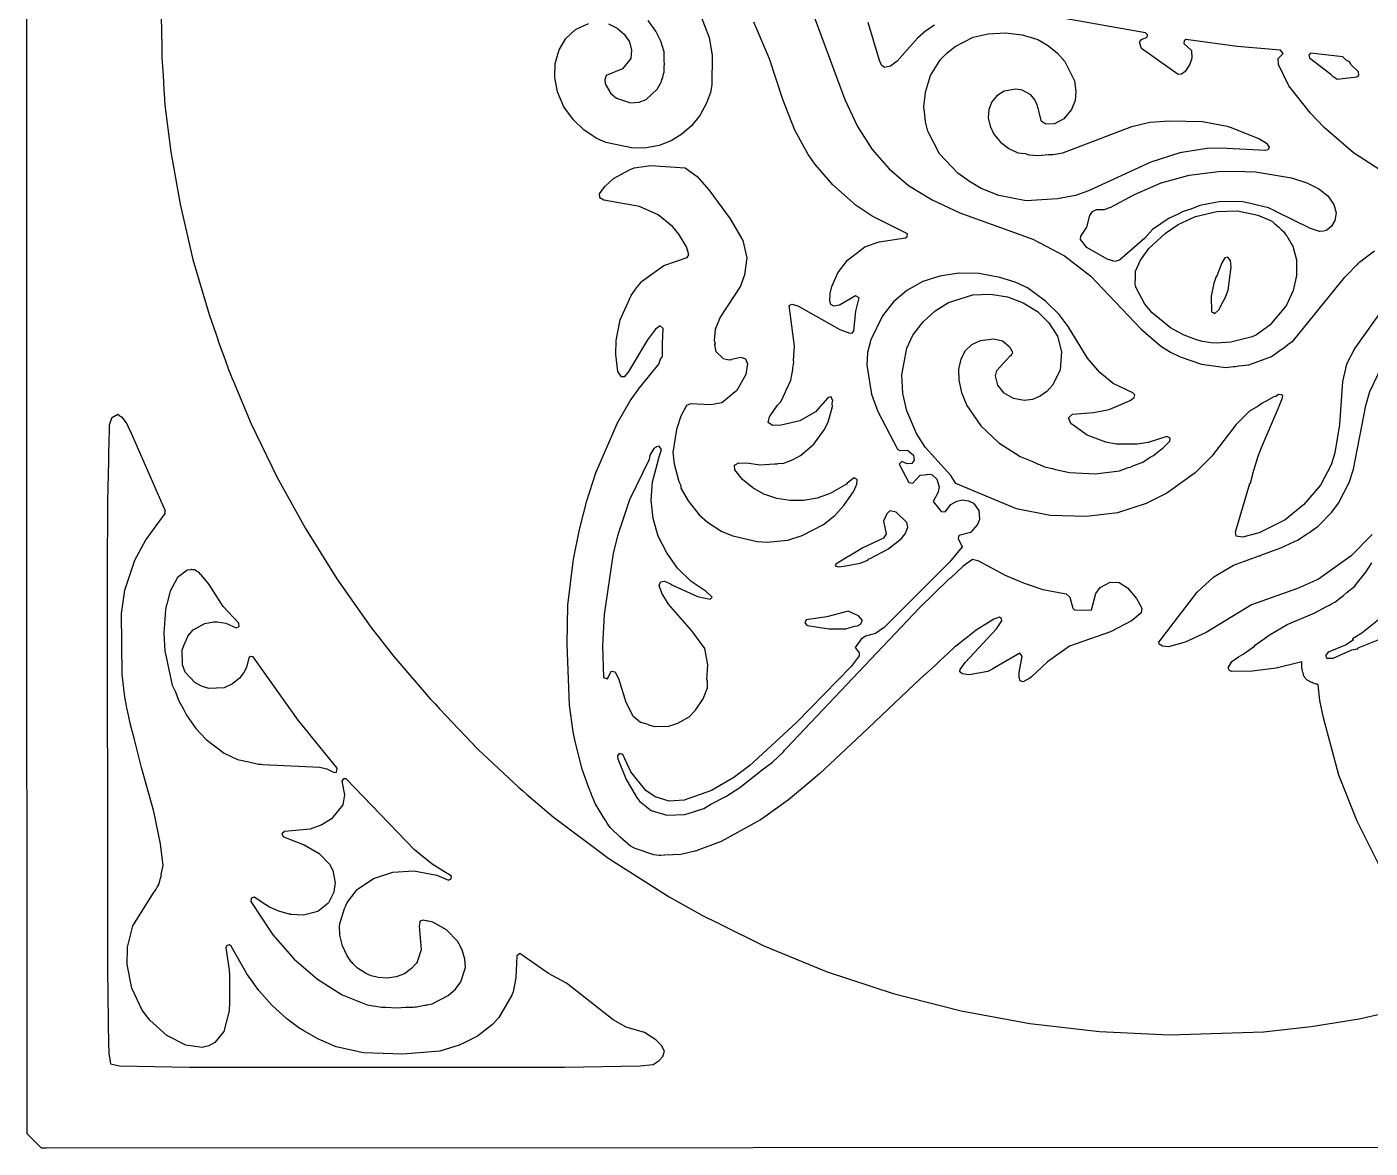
# Model space of a CAD drawing. Header units: millimetres. Extents: x 0 to 300, y 0 to 300.
# Drawn here: x 0 to 175.5, y 0 to 146.5 of the extents above; entities that cross this region are included whole.
import ezdxf

# ---------------------------------------------------------------- set-up
doc = ezdxf.new("R2010")
doc.units = ezdxf.units.MM
doc.layers.add('CUT', color=7, linetype='CONTINUOUS')

msp = doc.modelspace()

# ---------------------------------------------------------------- linework, layer by layer
at = {"layer": 'CUT'}
for points in [[(279.572, 0.1191), (2.5999, 0.0003), (1.9464, 0.0001), (0.0715, 1.875), (0.07, 7.8718), (0.0686, 13.8848), (0.0526, 79.912), (0.0454, 109.8495), (0.1191, 284.9896), (0.2976, 296.9865), (0.4558, 298.3313), (0.8782, 298.9577), (1.072, 299.1638), (1.5572, 299.5236), (27.2191, 299.6129), (245.5886, 299.6272)], [(17.5426, 149.7077), (17.6608, 143.9642), (17.6615, 143.697), (17.6697, 143.5311), (17.6915, 142.4694), (17.8359, 140.1483), (17.9283, 138.266), (17.9818, 137.8012), (18.077, 136.2703), (18.8516, 130.192), (20.0715, 123.3517), (21.738, 116.0934), (23.8428, 108.9194), (24.8098, 106.1778), (25.1516, 105.0809), (25.8857, 103.1274), (26.3775, 101.7331), (26.6808, 101.0114), (26.8165, 100.6502), (27.033, 100.1733), (29.351, 94.6576), (32.7114, 87.7297), (36.4296, 80.9489), (40.5211, 74.3967), (44.9923, 68.0767), (47.9625, 64.2453), (52.7199, 58.7153), (53.3673, 58.0366), (53.9318, 57.3855), (58.985, 52.0939), (64.2767, 47.158), (64.8396, 46.6893), (65.2917, 46.2621), (68.7993, 43.2892), (76.0643, 37.8406), (83.96, 32.8539), (88.3147, 30.4084), (90.1662, 29.4898), (90.2813, 29.4255), (90.6004, 29.2744), (96.288, 26.4526), (104.5863, 23.0443), (113.2094, 20.2184), (122.0655, 17.9523), (131.0493, 16.2919), (140.1462, 15.2208), (149.301, 14.8033), (161.5589, 15.2186), (167.8173, 15.904), (174.0479, 16.9128), (183.433, 19.0207)], [(88.0163, 148.051), (89.1798, 145.1267), (89.5477, 142.8186), (89.5171, 138.9504), (89.3555, 137.92), (88.8227, 136.5293), (87.9346, 134.904), (86.8396, 133.5652), (85.592, 132.4699), (84.2142, 131.6299), (82.6372, 131.0011), (80.9647, 130.7013), (79.2346, 130.6457), (75.6498, 131.4026), (74.4095, 131.973), (73.8704, 132.2901), (72.7791, 133.0635), (71.448, 134.3607), (70.1782, 136.0784), (69.3657, 137.9978), (69.0035, 139.8708), (69.0027, 139.8852), (69.002, 139.8999), (69.0017, 139.9055), (69.001, 139.918), (69.0582, 141.7202), (69.5683, 143.5029), (70.4517, 144.9872), (71.7087, 146.1563), (73.3981, 146.9516)], [(102.8668, 147.8035), (106.8885, 137.0239), (108.5422, 133.5063), (110.4438, 130.5018), (112.6563, 127.9647), (115.2227, 125.782), (118.285, 123.9104), (121.8958, 122.2252), (131.4592, 118.7503), (135.5948, 116.5758), (139.0187, 113.9323), (140.5564, 112.3359), (145.5986, 106.9926), (148.1386, 104.8316), (149.434, 104.0167), (150.6999, 103.3712), (153.4533, 102.4146), (156.5874, 101.9993), (157.6392, 102.1173), (157.9028, 102.1175), (158.3605, 102.1982), (159.6629, 102.3444), (162.5958, 103.4521), (163.5708, 104.1482), (164.4188, 104.6824), (164.7579, 104.9956), (165.5078, 105.5309), (172.181, 113.7822), (172.4499, 114.0645), (172.9233, 114.5449), (173.3436, 114.9715), (173.7284, 115.362), (173.7356, 115.3693), (173.7998, 115.4344), (173.8314, 115.4665), (173.9757, 115.613), (174.0334, 115.6715), (174.1454, 115.7852), (174.1577, 115.7976), (176.0757, 117.2402)], [(176.8983, 127.7557), (173.3209, 130.0513), (169.5165, 133.3739), (167.7212, 135.2281), (164.8757, 138.8193), (163.5227, 141.5905), (163.5065, 142.3704), (164.1209, 143.0089), (163.7954, 143.4572), (158.1312, 143.9554), (151.4382, 144.8491), (151.198, 144.675), (151.1605, 144.3458), (152.1469, 143.4335), (152.231, 142.3989), (151.9655, 141.611), (151.3438, 140.6552), (150.8572, 140.3268), (150.4212, 140.292), (145.6278, 143.6577), (145.3893, 144.5103), (145.6305, 144.8468), (146.3613, 145.1523), (146.3984, 145.4812), (146.1691, 145.7198), (135.3059, 147.6506)], [(177.4591, 110.1091), (173.5014, 104.5138), (172.421, 102.4194), (171.8906, 100.1702), (171.4998, 94.5499), (170.904, 90.855), (170.4059, 89.2711), (169.0068, 86.6215), (166.8136, 84.0585), (164.3905, 82.0843), (161.0156, 80.3931), (158.8074, 79.8385), (157.9911, 79.9809), (157.9358, 80.4851), (157.9437, 80.5462), (157.9437, 80.5464), (157.9446, 80.5533), (157.9567, 80.647), (159.8041, 86.8236), (159.857, 86.8677), (160.1845, 88.0589), (160.1941, 88.1277), (160.8807, 90.4233), (161.2903, 91.5606), (163.5496, 96.7247), (164.0559, 98.035), (164.0856, 98.303), (163.907, 98.4221), (163.5198, 98.4817), (163.1878, 98.202), (162.9303, 98.1609), (161.9376, 97.5805), (161.4121, 97.3417), (160.8854, 96.9654), (159.7632, 96.3094), (157.9585, 94.4999), (154.826, 90.4144), (152.6476, 88.236), (148.9593, 85.5644), (146.2599, 84.2286), (142.498, 82.9975), (138.4625, 82.5193), (133.7134, 82.6693), (129.3152, 83.5365), (121.3975, 86.8257), (120.7353, 87.875), (117.3916, 91.582), (116.2477, 93.3916), (114.9636, 96.3183), (114.4473, 98.5835), (114.3528, 101.033), (114.9678, 104.5262), (115.7814, 106.2093), (115.8913, 106.393), (117.1065, 107.961), (118.6776, 109.4086), (120.4102, 110.4987), (123.6178, 111.4968), (125.8914, 111.585), (128.1355, 111.2212), (130.1993, 110.4622), (132.0531, 109.3071), (133.5462, 107.844), (134.6427, 106.0788), (135.198, 104.0511), (135.033, 101.6994), (134.0434, 99.7203), (133.2757, 98.8825), (132.382, 98.239), (131.3837, 97.8334), (130.3159, 97.6782), (128.9327, 97.9281), (127.7084, 98.6498), (126.8828, 99.6687), (126.5631, 100.9127), (126.7238, 101.6213), (128.4876, 103.5441), (128.6572, 103.659), (128.6911, 103.7659), (128.8305, 103.9179), (128.77, 104.0152), (128.7751, 104.0313), (128.4452, 104.636), (128.3417, 104.7036), (128.3258, 104.7291), (127.4861, 105.4488), (126.36, 105.7168), (124.5482, 105.4924), (123.418, 104.9586), (122.6145, 104.1712), (122.0248, 103.093), (121.7437, 101.7962), (121.7718, 100.3231), (122.1204, 98.7237), (122.8199, 97.0349), (124.6695, 94.3619), (127.0217, 92.1571), (129.7908, 90.3772), (131.2905, 89.7406), (132.1251, 89.367), (132.2928, 89.3152), (132.975, 89.0256), (133.9937, 88.7896), (134.4214, 88.6575), (135.0186, 88.5522), (136.2419, 88.2688), (139.6044, 88.0951), (142.7719, 88.5045), (143.9035, 88.9266), (144.1953, 88.9966), (144.4839, 89.1432), (145.7978, 89.6333), (146.751, 90.2947), (147.1918, 90.5186), (147.9225, 91.1075), (148.4209, 91.4534), (149.325, 92.3514), (149.3714, 92.7485), (148.9298, 92.9685), (146.5284, 92.2093), (145.0917, 91.9884), (142.3293, 91.9936), (140.9628, 92.2397), (138.5214, 93.1626), (136.4148, 94.6778), (136.0975, 95.4313), (136.6445, 95.8948), (139.3594, 96.1016), (141.4078, 96.5143), (144.1607, 97.7017), (144.6911, 98.0627), (144.7694, 98.4192), (144.5024, 98.7015), (141.9212, 99.9041), (140.1842, 101.3309), (138.5965, 103.2227), (136.0767, 107.3726), (134.8713, 108.935), (133.1168, 110.6598), (130.7331, 112.3927), (129.1309, 113.1655), (127.15, 113.7663), (124.4278, 114.2627), (121.7831, 114.3212), (119.3167, 113.9397), (117.095, 113.2197), (114.9813, 112.0426), (113.226, 110.5724), (111.7856, 108.7608), (110.2911, 105.6114), (109.8305, 103.9466), (109.7395, 102.3134), (110.3893, 98.5305), (111.1886, 96.2278), (113.7768, 91.3074), (114.0568, 91.1325), (115.0733, 91.1765), (115.8564, 90.5545), (115.9328, 89.8842), (115.6557, 89.4594), (115.013, 89.3991), (114.345, 89.7168), (113.9878, 89.3767), (115.2577, 86.963), (115.7667, 86.8658), (116.7229, 87.9229), (116.7511, 87.938), (117.248, 87.9788), (117.5391, 88.0026), (117.6305, 88.0101), (118.0097, 88.0412), (118.3083, 87.9671), (118.8902, 87.4072), (119.2094, 86.4122), (119.0969, 85.6992), (118.4235, 84.4848), (119.488, 83.1852), (119.9745, 83.1319), (120.7497, 84.0901), (121.5373, 84.5398), (122.2771, 84.6935), (123.0301, 84.5932), (123.6761, 84.2749), (124.4099, 83.3295), (124.4802, 82.1216), (124.2141, 81.4637), (123.2941, 80.4569), (121.7744, 80.057), (121.6768, 79.6684), (122.2076, 78.5582), (120.5509, 76.568), (112.0297, 68.0466), (110.8958, 67.2301), (109.5832, 66.8969), (109.0339, 66.5068), (108.2247, 65.4138), (108.739, 64.706), (108.7432, 64.3415), (107.7132, 62.9261), (100.5921, 55.6265), (94.4693, 49.9828), (92.3664, 48.4218), (89.4773, 46.7389), (85.9183, 45.4826), (83.9224, 45.3263), (82.1134, 45.9053), (80.9005, 46.7084), (78.9275, 49.16), (77.8762, 51.4238), (77.4297, 51.5533), (77.1867, 51.2771), (77.2483, 50.8798), (78.3323, 48.1582), (79.5827, 46.0358), (79.6022, 46.0163), (79.6015, 46.0104), (80.078, 45.3255), (81.5968, 44.1045), (83.6515, 43.5089), (86.0041, 43.5983), (87.4368, 44.047), (87.4852, 44.0563), (87.5297, 44.0762), (88.4758, 44.3725), (89.3786, 44.947), (91.3335, 45.9459), (93.1622, 47.1146), (96.0912, 49.4355), (97.4394, 50.4177), (98.8688, 51.7876), (98.9972, 51.9956), (99.2652, 52.2424), (116.5883, 70.5481), (120.5545, 74.4269), (120.7269, 74.5093), (122.335, 76.0578), (122.3419, 76.0748), (123.5697, 76.9379), (124.2802, 76.7788), (127.8076, 74.8812), (130.3088, 73.8092), (132.7328, 73.0119), (135.8181, 72.4084), (136.284, 71.9756), (136.6473, 70.5411), (136.9329, 70.3038), (139.1168, 70.3145), (139.6833, 72.4785), (140.2462, 73.2699), (141.5387, 73.9351), (142.7179, 73.9018), (143.7886, 73.2137), (144.964, 71.8252), (145.6999, 70.5625), (145.5814, 69.9407), (144.4141, 68.9357), (141.6074, 67.4429), (136.2128, 65.604), (133.3723, 63.5414), (131.2854, 61.5964), (131.0461, 61.3943), (130.1817, 60.934), (129.9954, 60.9567), (129.8386, 61.0405), (129.7275, 61.1843), (129.6816, 61.3738), (129.6702, 61.5068), (129.6778, 62.129), (130.0553, 64.2655), (129.7466, 64.6627), (126.6749, 62.8775), (126.2161, 62.6276), (126.0777, 62.5521), (125.8285, 62.4164), (125.5864, 62.2844), (123.1306, 61.8228), (122.2066, 61.9531), (121.9108, 62.2336), (121.9456, 62.5538), (122.6099, 63.4627), (126.6858, 67.8675), (127.4015, 68.8921), (127.3596, 69.1829), (127.0898, 69.3699), (126.3545, 69.1207), (124.0567, 67.6617), (122.9478, 66.795), (122.1657, 66.2135), (121.9059, 65.9808), (121.2128, 65.439), (119.7765, 64.0917), (119.4028, 63.7768), (118.6703, 63.0828), (116.7644, 61.3758), (109.1108, 54.0868), (103.589, 48.9071), (102.7409, 48.2005), (101.6731, 47.3109), (101.6186, 47.2654), (99.534, 45.5286), (96.436, 43.268), (95.888, 42.8961), (90.7174, 40.0474), (87.4586, 38.8539), (87.4336, 38.8457), (87.412, 38.8386), (87.3717, 38.8254), (87.2825, 38.796), (85.4868, 38.366), (83.3541, 38.27), (82.8484, 38.2473), (82.7136, 38.2412), (82.6342, 38.2376), (81.9178, 38.3395), (79.5171, 39.1582), (78.8918, 39.4685), (77.5359, 40.6257), (76.2382, 41.8771), (75.8609, 42.4479), (75.6594, 42.7735), (75.6327, 42.8167), (75.6315, 42.8186), (74.3049, 44.9625), (74.1748, 45.2341), (73.8822, 45.9797), (73.8029, 46.1817), (73.6928, 46.4621), (73.58, 46.7496), (73.5621, 46.7951), (73.5166, 46.9111), (73.5065, 46.9368), (72.5801, 49.5014), (71.7135, 52.969), (71.3995, 54.3768), (70.9347, 57.8813), (70.607, 65.8368), (70.6971, 70.9252), (71.4423, 76.9473), (72.2181, 80.8289), (73.1729, 84.5906), (74.3466, 88.2319), (77.19, 94.7809), (78.8379, 97.6545), (80.0455, 99.3204), (82.6093, 102.4423), (82.791, 103.0713), (83.0771, 103.4434), (83.0512, 105.1202), (83.1533, 107.0895), (82.7506, 107.4632), (82.1518, 106.9901), (81.1101, 105.6225), (78.6, 101.3832), (78.0483, 100.7781), (77.7252, 100.7816), (77.2577, 101.4869), (76.98, 103.6817), (77.0126, 105.5171), (77.5339, 108.2168), (78.962, 111.4193), (79.5439, 112.2366), (79.5455, 112.2386), (79.5586, 112.2543), (79.6949, 112.4185), (80.3395, 113.1949), (80.4672, 113.3261), (83.2346, 115.307), (86.2721, 116.3791), (86.5104, 116.7067), (86.3912, 117.2129), (86.3684, 117.2123), (86.1968, 117.7582), (85.22, 119.4338), (84.4048, 120.3894), (82.4884, 121.9338), (80.0814, 123.0335), (75.4002, 123.8624), (74.8761, 124.1761), (74.85, 124.7032), (75.5295, 125.647), (76.6551, 126.678), (78.8557, 127.8761), (79.3833, 128.1007), (81.5621, 128.4112), (86.0354, 128.074), (87.5975, 126.9632), (89.1217, 125.2281), (91.9221, 121.4148), (93.5471, 118.5877), (94.1036, 116.3191), (93.7966, 114.1079), (93.2674, 112.6314), (90.5882, 108.5776), (89.9622, 106.95), (89.8201, 105.5149), (89.9359, 105.1092), (89.8456, 104.9438), (90.0541, 104.11), (90.9773, 103.157), (91.3896, 103.0998), (91.7273, 102.9854), (91.9034, 103.0284), (92.0493, 103.0081), (92.1007, 103.0766), (93.2827, 103.3656), (93.9321, 103.1479), (94.1649, 102.4923), (93.967, 101.0731), (92.7911, 98.9861), (90.8273, 97.3848), (89.3968, 97.112), (86.7398, 97.2576), (86.1889, 97.0241), (85.4564, 95.6392), (84.8917, 93.882), (84.4279, 90.882), (84.5983, 89.4325), (85.2206, 87.09), (85.4681, 86.5726), (85.4681, 86.2126), (86.421, 84.5747), (87.8802, 82.7582), (88.9523, 81.7754), (90.8284, 80.5843), (92.2578, 79.9887), (95.4144, 79.274), (96.7545, 79.1548), (99.4346, 79.4526), (101.3107, 80.0482), (104.0802, 81.4776), (105.5989, 82.6688), (106.7603, 83.9791), (108.0409, 85.8254), (108.4578, 86.7486), (108.4875, 87.3442), (108.1004, 87.5824), (107.207, 86.8975), (107.1094, 86.7348), (104.9678, 85.5144), (103.2601, 84.9439), (101.4793, 84.6342), (99.6913, 84.6071), (97.9854, 84.8775), (96.3145, 85.4397), (94.8491, 86.2783), (93.5347, 87.3523), (92.5326, 88.6261), (92.4887, 89.2267), (93.0365, 89.542), (94.3691, 89.5035), (95.7717, 89.2798), (97.6869, 89.4075), (98.041, 89.3973), (98.1686, 89.4396), (98.8986, 89.4883), (100.1195, 89.9648), (101.1023, 90.5008), (102.8295, 91.9898), (104.1993, 93.8361), (104.7056, 94.8486), (105.2714, 96.9034), (105.2326, 97.3005), (105.3336, 97.7275), (105.1722, 97.9199), (105.1523, 98.1243), (105.0034, 98.1839), (104.9779, 98.1515), (104.9753, 98.1546), (104.6607, 98.0313), (103.0358, 96.2227), (101.0216, 95.0202), (98.5713, 94.46), (97.4484, 94.4364), (96.8512, 94.7908), (97.0464, 95.5429), (98.1056, 97.0722), (98.5114, 97.5287), (99.1206, 98.8301), (99.2333, 99.0542), (99.2488, 99.1041), (99.8217, 100.328), (100.0737, 101.7499), (100.0949, 101.8179), (100.1021, 101.9099), (100.2387, 102.6806), (100.1784, 102.8914), (100.3251, 104.778), (99.6084, 110.0784), (99.9729, 110.275), (100.7458, 110.0468), (106.2166, 106.9838), (107.5508, 106.4846), (107.8726, 106.5341), (108.0443, 106.8107), (108.3088, 109.3759), (108.7687, 111.0924), (108.2855, 111.3709), (106.1835, 110.1294), (105.4285, 110.0067), (105.077, 110.2344), (104.9126, 110.6565), (104.9507, 111.6733), (105.1687, 112.5925), (105.9732, 114.3508), (107.2198, 116.0328), (109.5056, 117.7841), (109.5812, 117.821), (111.3679, 118.4317), (114.8117, 118.9466), (115.0499, 119.1217), (115.086, 119.4501), (110.4482, 121.7901), (108.3723, 123.1721), (105.3373, 125.8737), (103.0412, 128.4734), (102.0777, 129.8313), (100.3697, 133.0118), (98.7931, 137.0279), (97.0309, 142.3124), (95.0115, 147.1193)], [(76.0269, 146.8955), (77.1494, 146.3373), (78.0842, 145.5299), (78.7541, 144.5368), (79.036, 143.4633), (78.9127, 142.3918), (77.8629, 141.0348), (75.7314, 140.1602), (75.5337, 139.6427), (75.5884, 139.0445), (76.0304, 138.3), (76.1386, 138.0912), (76.1689, 138.0668), (76.3325, 137.7912), (77.0508, 137.1888), (78.9038, 136.5843), (80.022, 136.6748), (80.9461, 137.0267), (82.3745, 138.35), (82.9182, 139.388), (82.9924, 139.6458), (83.121, 139.8447), (83.1628, 140.2383), (83.2691, 140.6076), (83.2691, 141.2363), (83.3215, 141.7285), (83.2691, 141.9966), (83.269, 143.2502), (82.8707, 144.6165), (82.1905, 145.9591), (81.2075, 147.3246)], [(118.6113, 146.7262), (117.4739, 146.0014), (116.3986, 145.0451), (113.7141, 142.0069), (112.8344, 141.3532), (112.057, 141.1945), (111.6606, 141.4988), (111.4157, 142.1009), (109.952, 147.0562)], [(175.7604, 80.1695), (173.0202, 77.3698), (168.7505, 74.3298), (166.0095, 73.1232), (159.9907, 71.0059), (154.0741, 67.3941), (151.3408, 66.1304), (149.1487, 65.5152), (148.3741, 65.5736), (147.9321, 65.8302), (147.8844, 66.1322), (152.929, 72.6398), (155.1025, 74.637), (157.671, 76.1657), (160.9857, 77.3767), (161.1077, 77.3979), (161.2216, 77.4629), (163.8531, 78.4243), (166.1086, 79.4636), (167.3401, 80.3089), (167.426, 80.3545), (167.4901, 80.4119), (168.7218, 81.2573), (170.5186, 83.0829), (171.3728, 84.2564), (172.755, 86.9532), (173.3191, 88.6969), (174.9328, 97.0235), (175.4682, 98.8674), (178.5419, 105.3192)], [(176.831, 36.6991), (173.7851, 42.7296), (171.4189, 48.7197), (169.3912, 56.2341), (168.9396, 58.4947), (168.7058, 60.5984), (168.5746, 60.6186), (168.4576, 60.6427), (168.3035, 60.6824), (168.1895, 60.7179), (168.04, 60.7728), (167.9301, 60.8195), (167.8703, 60.8485), (167.7355, 60.9055), (167.6809, 60.9302), (167.6631, 60.9388), (167.6098, 60.9662), (167.4697, 61.0427), (167.4179, 61.0727), (167.401, 61.0831), (167.3507, 61.1157), (167.2879, 61.1586), (167.1959, 61.2283), (167.111, 61.3065), (167.0339, 61.3925), (166.9655, 61.4855), (166.9064, 61.5846), (166.857, 61.689), (166.8179, 61.7976), (166.7895, 61.9095), (166.7719, 62.0236), (166.7686, 62.0812), (166.7667, 62.0855), (166.7237, 62.197), (166.6738, 62.3484), (166.6421, 62.4637), (166.6075, 62.6192), (166.5875, 62.7371), (166.5686, 62.8954), (166.5603, 63.0146), (166.5572, 63.174), (166.5609, 63.2935), (166.5737, 63.4523), (166.5871, 63.555), (166.238, 63.4333), (163.2206, 62.7233), (160.1, 62.3309), (157.4284, 62.2989), (157.1115, 62.4258), (156.9401, 62.7455), (157.4307, 63.5628), (158.3016, 64.1799), (158.9338, 64.5332), (160.393, 65.6052), (160.523, 65.7538), (162.4545, 67.1224), (164.6677, 68.4036), (168.1952, 69.8935), (169.8059, 70.7704), (170.2098, 70.9558), (170.4524, 71.1224), (170.8753, 71.3527), (171.4915, 71.8358), (172.0064, 72.1893), (172.4974, 72.6245), (173.4959, 73.4074), (173.683, 73.7068), (174.9465, 75.2488), (175.7003, 76.4696)], [(176.5937, 69.0358), (174.4102, 67.295), (173.1778, 66.536), (173.1977, 66.5261), (173.298, 66.4628), (173.3325, 66.436), (172.3643, 65.7839), (170.0117, 64.8012), (169.6544, 64.3843), (169.8331, 64.0269), (170.6669, 64.0269), (173.1088, 65.1288), (173.7816, 65.2323), (173.8831, 65.2479), (173.9376, 65.3611), (177.214, 66.657)]]:
    msp.add_lwpolyline(points, dxfattribs=at)
for points in [[(130.0657, 145.4693), (131.6595, 145.0044), (132.0781, 144.8481), (133.3518, 144.1281), (134.617, 143.1057), (135.6215, 141.9719), (136.8794, 139.4565), (137.0763, 138.1252), (136.9879, 136.8926), (136.4974, 135.72), (135.4827, 134.4731), (134.2624, 133.842), (133.1561, 133.7995), (132.5564, 134.1217), (132.2182, 135.5083), (132.1917, 135.7506), (132.1011, 135.9883), (132.024, 136.3044), (131.6851, 136.9901), (131.1728, 137.6077), (130.0344, 138.2538), (129.2213, 138.3805), (127.6831, 138.1066), (126.7228, 137.4924), (126.0752, 136.7225), (125.6784, 135.7109), (125.6159, 134.6409), (125.8716, 133.5127), (126.3618, 132.4727), (127.2173, 131.4517), (128.2894, 130.603), (129.4729, 130.0447), (130.4305, 129.9384), (130.9131, 129.7864), (132.1584, 129.6932), (133.5087, 129.8327), (134.0904, 129.8393), (135.3729, 130.0407), (144.3546, 133.4983), (146.7393, 134.0349), (149.3014, 134.2178), (153.608, 134.1261), (156.8437, 133.543), (157.2221, 133.4098), (161.0626, 131.8823), (161.9534, 131.3129), (162.3225, 130.786), (162.1993, 130.4568), (161.8288, 130.345), (155.978, 130.6716), (154.1686, 130.6109), (150.6605, 130.0554), (146.8533, 128.8073), (138.7183, 125.0955), (136.9977, 124.4901), (134.6713, 124.0344), (130.5919, 123.7631), (126.9971, 124.461), (124.6753, 125.3836), (123.157, 126.2805), (121.6454, 127.4029), (119.2614, 129.9362), (117.7298, 132.8977), (117.4285, 134.1024), (117.2726, 135.4255), (117.2542, 135.5822), (117.2457, 135.6541), (117.2448, 135.6618), (117.2128, 136.0864), (117.2716, 136.8421), (117.4058, 137.8485), (117.4159, 137.924), (117.423, 137.9777), (117.4238, 137.9836), (118.0761, 140.1637), (119.3616, 142.2256), (120.2429, 143.1122), (121.289, 143.9348), (123.6633, 145.1641), (125.6235, 145.5933), (127.8607, 145.7124)], [(173.0172, 141.5359), (172.815, 141.927), (172.3595, 142.1713), (171.9427, 142.574), (167.6897, 143.0683), (167.4916, 142.8021), (167.5959, 142.4514), (170.3575, 140.3071), (170.3545, 140.2757), (170.6392, 140.0069), (170.7633, 139.9919), (171.1967, 139.6554), (173.7577, 139.9733), (174.0273, 140.178), (173.9715, 140.6138)], [(170.893, 121.2198), (170.4753, 120.4501), (169.8024, 119.9118), (169.4291, 119.8177), (168.9023, 119.7517), (167.7009, 120.1447), (163.2729, 122.3567), (163.1501, 122.3982), (163.1327, 122.4243), (162.2095, 122.871), (160.7268, 123.2152), (160.4285, 123.3158), (160.203, 123.3368), (158.8743, 123.6452), (156.0154, 123.7048), (153.246, 123.1688), (152.0748, 122.6881), (151.0626, 122.3895), (150.3327, 121.9731), (149.2555, 121.5309), (147.0518, 120.0419), (146.0591, 118.8876), (142.7626, 116.0267), (142.1504, 115.8432), (141.146, 116.1511), (138.5076, 117.6937), (137.6789, 118.7325), (137.7146, 119.1652), (138.5128, 120.3538), (138.8764, 121.8762), (139.2199, 122.3631), (139.7598, 122.6559), (140.7441, 122.6289), (141.6379, 122.9443), (144.7041, 124.6115), (148.1877, 126.1301), (151.8513, 127.1294), (155.6927, 127.6058), (157.7588, 127.6662), (160.5148, 127.5452), (165.2215, 126.7708), (167.2235, 126.1225), (168.7831, 125.3411), (169.9837, 124.4125), (170.7681, 123.3149), (171.047, 122.1858)], [(165.3351, 117.9932), (165.4026, 117.8403), (165.8709, 116.0802), (165.9012, 114.1403), (165.9006, 114.1109), (165.9004, 114.1005), (165.9004, 114.0979), (165.9002, 114.0877), (165.84, 113.7984), (165.4619, 112.0414), (164.5589, 110.1323), (164.45, 109.9772), (162.4192, 107.5369), (162.3943, 107.5182), (160.6428, 106.2867), (160.1056, 106.0265), (157.3047, 105.2999), (155.3805, 105.1964), (154.7297, 105.2306), (153.5898, 105.3802), (152.8124, 105.6), (151.2043, 106.2283), (149.8347, 106.9559), (149.4162, 107.1968), (147.0406, 109.1566), (146.0647, 110.2904), (144.934, 112.4079), (144.9163, 112.4721), (144.8955, 112.5473), (144.889, 112.5709), (144.8742, 112.6244), (144.8215, 112.9765), (144.8448, 113.7123), (144.8556, 114.053), (144.8629, 114.2818), (144.8725, 114.5859), (145.4938, 116.0314), (146.5754, 117.5405), (148.779, 119.5655), (150.4467, 120.6971), (152.6801, 121.7096), (155.4794, 122.3945), (158.1893, 122.4839), (160.8099, 121.918), (162.4034, 121.2481), (162.7311, 121.068), (162.9816, 120.8482), (163.5844, 120.3193), (163.7534, 120.1711), (163.9402, 120.0071), (164.217, 119.7406), (164.5094, 119.3505), (164.5319, 119.3205), (164.5863, 119.248), (164.6273, 119.1932)], [(157.3531, 115.1222), (157.2542, 115.9571), (156.902, 116.4201), (156.5415, 116.3212), (156.1259, 115.678), (155.4555, 113.9784), (155.3131, 113.6954), (155.2676, 113.502), (155.081, 113.0289), (154.7351, 111.3362), (154.7387, 111.2558), (154.7375, 111.2508), (154.7687, 109.2974), (154.8276, 109.2677), (154.8298, 109.2181), (155.0242, 109.1684), (155.234, 109.0625), (155.7851, 109.5957), (156.0295, 110.1233), (156.5854, 111.0792), (156.9505, 112.1096)], [(83.3205, 12.6913), (82.9357, 13.4014), (82.2111, 14.1531), (80.7401, 15.0975), (78.3222, 15.8206), (76.6199, 16.7757), (70.5407, 21.5519), (68.1677, 22.8173), (64.4546, 25.4367), (64.0341, 25.1187), (63.9056, 22.234), (63.5506, 20.421), (63.5472, 20.4033), (63.5447, 20.3904), (63.5446, 20.3902), (63.5303, 20.3364), (63.5264, 20.327), (63.5146, 20.2988), (63.4961, 20.2548), (63.3932, 20.0093), (61.7029, 17.0716), (60.8509, 16.1551), (58.91, 14.6439), (57.2521, 13.8066), (56.5107, 13.4456), (53.9778, 12.6519), (49.1621, 12.2691), (44.0352, 12.4479), (40.4301, 13.2555), (38.1257, 14.237), (36.2135, 15.3169), (35.5797, 15.7391), (33.9855, 16.8879), (32.058, 18.6616), (30.3502, 20.6117), (28.7832, 22.77), (26.7514, 26.3977), (26.4674, 26.57), (26.1822, 26.4858), (26.0373, 26.1868), (26.4502, 23.297), (26.5059, 22.5439), (26.5026, 18.6492), (26.4987, 18.5772), (26.4901, 18.4174), (26.4765, 18.1641), (26.465, 17.9506), (25.7693, 15.245), (24.601, 13.7921), (23.8172, 13.3582), (22.9266, 13.1644), (20.8118, 13.471), (18.3181, 14.717), (16.1274, 16.709), (15.7967, 17.1152), (15.1174, 18.0482), (13.7611, 20.8981), (13.1656, 23.9956), (13.1947, 26.2396), (13.8858, 29.0373), (16.4662, 33.1578), (16.9526, 33.8394), (17.0452, 34.0823), (17.339, 34.5516), (17.4962, 35.2653), (17.5794, 35.4836), (17.606, 35.7641), (17.8638, 36.9352), (17.5115, 39.7596), (16.6242, 43.9888), (15.0347, 49.7448), (14.0485, 53.5761), (13.5999, 55.3188), (13.5801, 55.3957), (13.5494, 55.515), (13.1761, 57.1694), (13.1608, 57.2566), (13.1162, 57.511), (13.0669, 57.7919), (12.8593, 58.9746), (12.4775, 61.8796), (12.418, 69.8658), (12.8391, 72.8834), (14.1576, 76.8438), (15.5731, 79.4686), (15.6216, 79.5394), (18.1012, 82.919), (18.045, 83.0814), (18.1342, 83.2117), (13.5766, 93.6728), (13.4902, 93.8153), (13.0729, 94.7697), (12.4758, 95.5011), (12.3636, 95.5071), (11.9195, 95.8485), (11.0927, 95.3675), (10.814, 94.4549), (10.7489, 91.7636), (10.7234, 91.3629), (10.701, 89.7863), (10.5742, 84.5448), (10.5742, 80.839), (10.5444, 78.7386), (10.5742, 25.7556), (10.5742, 23.2917), (10.6806, 16.7356), (10.7228, 13.1785), (10.7412, 13.0045), (10.7521, 12.3299), (10.912, 11.3852), (10.9266, 11.2463), (10.9357, 11.245), (10.9732, 11.0236), (12.1272, 10.7518), (21.2971, 10.5742), (70.2767, 10.5742), (80.1611, 10.753), (81.8676, 10.9492), (82.6328, 11.4313), (83.1203, 11.9746)], [(83.3211, 74.0622), (84.1365, 73.7254), (84.3067, 73.5861), (87.642, 72.0674), (89.2798, 71.7398), (89.5479, 71.978), (88.7736, 72.7523), (87.1953, 73.7946), (87.1791, 73.8022), (86.8241, 74.0497), (85.0414, 75.7724), (83.621, 77.7664), (82.5243, 79.9695), (81.8679, 82.2707), (81.596, 84.6587), (81.7473, 87.0787), (82.5033, 89.7903), (82.5199, 89.8159), (82.5258, 89.8708), (82.9237, 91.2981), (82.6136, 91.7262), (82.2586, 91.6167), (82.2456, 91.5969), (81.9243, 91.424), (81.4181, 90.5306), (81.3178, 89.9861), (78.7589, 84.6866), (77.2163, 80.1221), (76.6226, 77.7206), (75.4324, 69.715), (75.2258, 65.6172), (75.3764, 61.5032), (75.8908, 61.3072), (76.3864, 62.3287), (76.8934, 62.2364), (77.3835, 61.2178), (78.2861, 58.2762), (79.1844, 56.5), (80.2084, 55.6685), (81.1684, 55.392), (81.2394, 55.3016), (82.0732, 55.0931), (83.8898, 55.1527), (85.0809, 55.51), (86.5401, 56.3736), (87.374, 57.2074), (88.3865, 58.6964), (88.9523, 60.1556), (88.9523, 61.1085), (88.8699, 61.1497), (89.0106, 63.1313), (88.5986, 65.2958), (86.8981, 67.5981), (83.8472, 71.0701), (82.965, 72.496), (82.6148, 73.5024), (82.8085, 73.9896)], [(107.0141, 76.1001), (108.9045, 76.4151), (109.8872, 76.8321), (110.009, 76.9974), (110.2107, 77.0641), (112.5, 78.2815), (114.2377, 79.608), (114.7878, 80.2669), (115.1254, 81.0788), (114.9729, 81.7279), (113.5834, 83.1169), (112.7673, 83.2545), (112.3815, 82.8861), (111.9445, 81.9291), (112.3006, 80.2668), (111.939, 79.6897), (109.2337, 78.4296), (107.4447, 77.3455), (107.4155, 77.3383), (105.7181, 76.296), (105.6287, 76.0876), (106.0456, 75.9387), (106.4229, 76.0016), (106.4268, 75.9975)], [(17.9307, 67.2654), (18.0762, 64.9356), (18.3696, 63.5955), (18.3715, 63.5779), (18.4245, 63.3447), (19.0445, 60.5135), (19.4677, 59.606), (19.8607, 58.5502), (20.5122, 57.3656), (20.8912, 56.5529), (22.0993, 54.8494), (23.454, 53.3823), (25.8234, 51.5902), (27.5713, 50.771), (29.0576, 50.4776), (30.298, 50.1792), (30.6, 50.1732), (30.8604, 50.1218), (38.3135, 49.7931), (39.2146, 49.568), (40.173, 49.0616), (40.5003, 49.1202), (40.5926, 49.6623), (35.4784, 55.9215), (29.6025, 64.1763), (29.2712, 64.2306), (29.0375, 64.0419), (28.7552, 62.7904), (28.366, 62.1414), (27.8165, 61.4089), (26.9103, 60.6558), (25.8094, 60.1605), (23.8228, 60.0647), (22.8501, 60.35), (21.9776, 60.8422), (20.7441, 62.1964), (20.3828, 63.1424), (20.3779, 63.1857), (20.3737, 63.2226), (20.3735, 63.2248), (20.3658, 63.293), (20.3151, 64.9164), (20.3305, 65.068), (20.5269, 65.6805), (21.0077, 66.7506), (21.0563, 66.8587), (21.0646, 66.8771), (21.0658, 66.8798), (21.7513, 67.7207), (23.2726, 68.5637), (24.4705, 68.7872), (24.9171, 68.7753), (26.0403, 68.5719), (27.3684, 67.9936), (27.7543, 68.1764), (27.7407, 68.6031), (25.6675, 70.7914), (23.8456, 73.636), (22.7969, 74.8926), (22.7496, 74.9577), (22.7311, 74.9715), (22.5299, 75.2125), (22.2017, 75.3665), (21.9636, 75.5441), (21.7694, 75.5693), (21.7588, 75.5742), (21.7415, 75.5729), (21.5301, 75.6002), (21.5243, 75.5975), (21.5182, 75.6001), (21.4569, 75.566), (21.4169, 75.5474), (20.9891, 75.5138), (19.7313, 74.5814), (18.7736, 72.7777), (18.3356, 71.0846), (18.2612, 70.8351), (18.2563, 70.778), (18.1398, 70.3278)], [(107.3431, 70.1602), (104.5137, 69.4209), (101.8396, 69.0337), (101.653, 68.6424), (101.9439, 68.3209), (101.9935, 68.3173), (102.0254, 68.2854), (104.7949, 67.8387), (107.0284, 67.8685), (108.1431, 68.2055), (108.5352, 68.2305), (108.9188, 68.4596), (109.1756, 68.9333), (108.6498, 69.5626)], [(34.4743, 30.5542), (34.3888, 30.5679), (34.3232, 30.5785), (32.9431, 30.9579), (31.7394, 31.4946), (31.2503, 31.7839), (29.7567, 32.775), (29.345, 32.6414), (29.2939, 32.2442), (32.1716, 27.8659), (34.951, 24.6995), (37.992, 22.0687), (41.2358, 20.0307), (44.5054, 18.7212), (46.3726, 18.4366), (46.6513, 18.4383), (46.6767, 18.4338), (46.9405, 18.4338), (46.942, 18.4335), (48.362, 18.3183), (49.5049, 18.4339), (50.5652, 18.4339), (50.7546, 18.4639), (50.93, 18.465), (52.0159, 18.6634), (52.2384, 18.6986), (52.2691, 18.7096), (53.0066, 18.8444), (55.0637, 19.9593), (56.041, 20.7855), (56.7474, 21.7132), (57.3432, 23.6053), (57.2661, 24.7085), (56.9056, 25.8927), (56.5896, 26.4857), (56.5497, 26.601), (56.4938, 26.6654), (56.2917, 27.0446), (54.8744, 28.5163), (53.0551, 29.5209), (52.5097, 29.6508), (52.4785, 29.6647), (52.3971, 29.6777), (52.2201, 29.7198), (52.1771, 29.7127), (51.7936, 29.7738), (51.3948, 29.6436), (51.3182, 29.128), (51.2921, 29.0545), (51.5475, 25.9308), (51.0469, 24.3315), (51.0451, 24.3293), (51.0336, 24.3158), (50.875, 24.1272), (50.7702, 24.0025), (50.3444, 23.4964), (50.1308, 23.3208), (49.3614, 22.7801), (48.2648, 22.3712), (47.0925, 22.2162), (45.918, 22.2781), (45.0069, 22.5243), (44.6989, 22.6258), (44.2708, 22.8461), (43.2385, 23.5259), (43.0024, 23.7249), (42.7129, 24.0415), (42.6199, 24.1433), (42.5207, 24.2518), (42.4635, 24.3143), (41.8895, 25.1054), (41.2822, 26.4473), (40.9202, 27.8245), (40.9158, 27.883), (40.8934, 29.0226), (40.9854, 29.4764), (41.5323, 31.3016), (41.6614, 31.5781), (41.6997, 31.66), (41.7541, 31.7765), (41.8949, 32.0778), (42.789, 33.2703), (43.143, 33.7386), (43.1928, 33.8043), (43.1993, 33.813), (43.2012, 33.8155), (45.3023, 35.2438), (47.8573, 36.0629), (50.6033, 36.2133), (53.5757, 35.6685), (55.102, 35.03), (55.4654, 35.1933), (55.5103, 35.5559), (52.9955, 37.0922), (50.6975, 38.9726), (41.757, 48.2747), (41.3925, 48.2678), (41.1935, 47.9624), (41.5143, 46.1763), (41.3001, 44.8554), (39.8498, 43.037), (38.5856, 42.2279), (37.0613, 41.6744), (33.6872, 41.3786), (33.3533, 41.0479), (33.546, 40.6542), (36.2624, 39.6087), (38.22, 38.4817), (39.5737, 37.1033), (40.0209, 36.2895), (40.3119, 34.6692), (40.2762, 34.4124), (40.2633, 34.3194), (40.2356, 34.12), (40.142, 33.446), (39.4875, 32.1197), (39.4864, 32.1183), (39.434, 32.0532), (39.3557, 31.9633), (38.0594, 30.9316), (36.1666, 30.4349), (34.5243, 30.5462)]]:
    msp.add_lwpolyline(points, close=True, dxfattribs=at)

doc.saveas('drawing.dxf')
